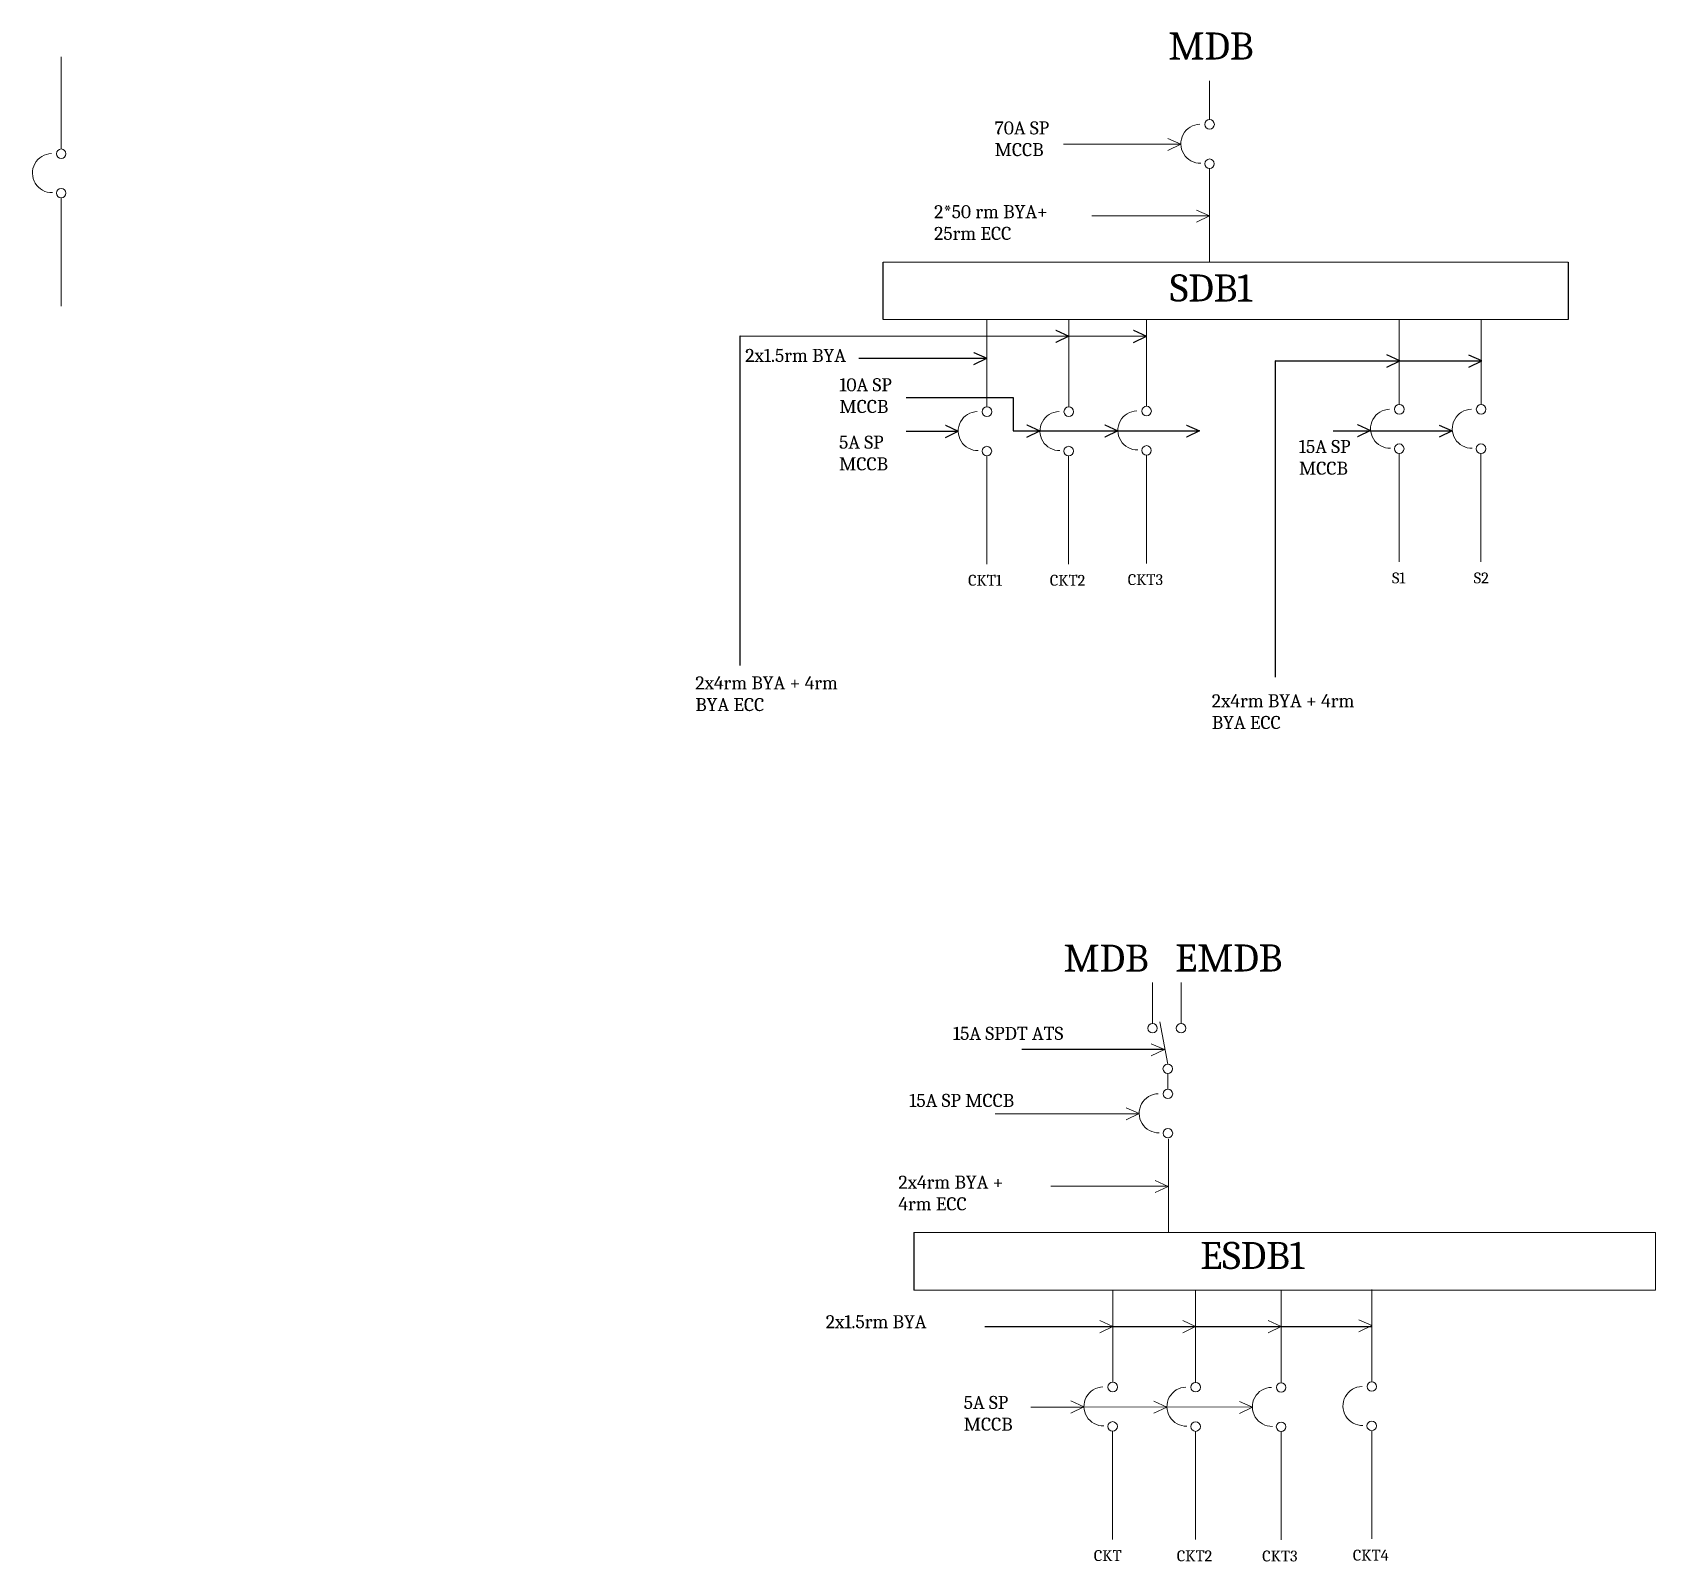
# Model space of a CAD drawing. Header units: inches. Extents: x -9560 to 22259, y -8480 to 5816.
# Drawn here: x 840 to 6826, y -6786 to -1146 of the extents above; entities that cross this region are included whole.
import ezdxf

# ---------------------------------------------------------------- set-up
doc = ezdxf.new("R2010")
doc.units = ezdxf.units.IN
doc.header["$LTSCALE"] = 2
for name, color, linetype, lineweight in [('SBD', 2, 'Continuous', 0), ('switchboard', 2, 'Continuous', 0), ('switchboard_text', 2, 'Continuous', 0)]:
    doc.layers.add(name, color=color, linetype=linetype, lineweight=lineweight)
doc.layers.add('Text', color=1, linetype='Continuous')
doc.styles.get("Standard").update_dxf_attribs({"font": 'Cambria Math.ttf', "height": 10})

msp = doc.modelspace()

# ---------------------------------------------------------------- linework, layer by layer
at = {"layer": 'Defpoints', "lineweight": 25, "ltscale": 10}
msp.add_line((4352.7, -5919), (5779.7, -5919), dxfattribs=at)
at = {"layer": 'SBD'}
for p, q in [((5181.7, -1467.7), (5181.7, -1325)), ((5181.5, -1647.8), (5181.5, -1993.6)), ((4360.7, -2527.6), (4360.7, -2204.4)), ((4662.1, -2527.6), (4662.1, -2204.4)), ((4949.3, -2525.1), (4949.3, -2204.4)), ((5881.4, -2518.8), (5881.4, -2204.4)), ((6182.8, -2518.8), (6182.8, -2204.4)), ((4360.5, -2707.7), (4360.5, -3106.9)), ((4661.9, -2707.7), (4661.9, -3106.9)), ((4949.1, -2705.3), (4949.1, -3104.5)), ((5881.2, -2698.9), (5881.2, -3098.2)), ((6182.6, -2698.9), (6182.6, -3098.2))]:
    msp.add_line(p, q, dxfattribs=at)
at = {"layer": 'SBD', "color": 7}
for p, q in [((5075.7, -1558.7), (5027.8, -1537.1)), ((5075.7, -1558.5), (4642.4, -1558.5)), ((5075.7, -1558.7), (5027.8, -1581.9)), ((5180.9, -1822.8), (4747.6, -1822.8)), ((5180.9, -1823), (5133, -1801.4)), ((5180.9, -1823), (5133, -1846.3)), ((3450.5, -2265.6), (3450.5, -3480.8)), ((4662.7, -2266.2), (4614.8, -2244.6)), ((4662.7, -2266.2), (4614.8, -2289.4)), ((4949, -2266.3), (4901.2, -2244.7)), ((4949, -2266.3), (4901.2, -2289.5)), ((4359.6, -2347.9), (4311.7, -2326.3)), ((4359.6, -2347.9), (3888, -2347.9)), ((4359.6, -2347.9), (4311.7, -2371.1)), ((5424.4, -2362.4), (5424.4, -3523.8)), ((5883.3, -2357.2), (5835.5, -2335.6)), ((5883.3, -2357.2), (5835.5, -2380.5)), ((6185.3, -2357.6), (6137.4, -2336)), ((6185.3, -2357.6), (6137.4, -2380.8)), ((4457.6, -2492.5), (4063, -2492.5)), ((4457.6, -2615.5), (4457.6, -2492.5)), ((4254.7, -2616.6), (4063.2, -2616.6)), ((4255, -2616.7), (4207.2, -2595.1)), ((4255, -2616.7), (4207.2, -2639.9)), ((4555.9, -2615.5), (4508, -2593.9)), ((4555.9, -2615.5), (4508, -2638.7)), ((4843.1, -2615.6), (4795.2, -2594)), ((4843.1, -2615.6), (4795.2, -2638.8)), ((5145, -2615.7), (5097.1, -2594.1)), ((5145, -2615.7), (5097.1, -2638.9)), ((5775, -2615.7), (5638, -2615.7)), ((5774.9, -2614.3), (5727.1, -2592.7)), ((5774.9, -2614.3), (5727.1, -2637.5)), ((5772, -2615.7), (6076.4, -2615.7))]:
    msp.add_line(p, q, dxfattribs=at)
at = {"layer": 'SBD', "lineweight": 25, "ltscale": 10}
for p, q in [((3978.2, -2204.4), (3978.2, -1993.6)), ((6504.2, -1993.6), (6504.2, -2204.4)), ((3450.5, -2265.6), (4949, -2266.3)), ((3450.5, -3480.8), (3450.5, -2265.6)), ((4614.8, -2244.6), (4662.7, -2266.2)), ((4662.7, -2266.2), (4614.8, -2289.4)), ((4901.2, -2244.7), (4949, -2266.3)), ((4901.2, -2289.5), (4949, -2266.3)), ((4311.7, -2326.3), (4359.6, -2347.9)), ((3888, -2347.9), (4359.6, -2347.9)), ((4311.7, -2371.1), (4359.6, -2347.9)), ((4311.7, -2371.1), (4311.7, -2371.1)), ((5424.4, -2362.4), (5424.4, -2357.5)), ((5425.6, -2357.5), (5424.4, -2357.5)), ((5424.4, -3523.8), (5424.4, -2362.4)), ((5425.6, -2357.5), (6185.3, -2357.6)), ((5883.3, -2357.2), (5835.5, -2335.6)), ((5835.5, -2380.5), (5883.3, -2357.2)), ((6185.3, -2357.6), (6137.4, -2336)), ((6137.4, -2380.8), (6185.3, -2357.6)), ((4063, -2492.5), (4457.6, -2492.5)), ((4457.6, -2492.5), (4457.6, -2615.5)), ((4063.2, -2616.6), (4254.7, -2616.6)), ((4207.2, -2595.1), (4255, -2616.7)), ((4207.2, -2639.9), (4255, -2616.7)), ((4457.6, -2615.5), (5145, -2615.7)), ((4508, -2593.9), (4555.9, -2615.5)), ((4508, -2638.7), (4555.9, -2615.5)), ((4795.2, -2594), (4843.1, -2615.6)), ((4843.1, -2615.6), (4795.2, -2638.8)), ((5097.1, -2594.1), (5145, -2615.7)), ((5145, -2615.7), (5097.1, -2638.9)), ((5638, -2615.7), (6076.4, -2615.7)), ((5727.1, -2592.7), (5774.9, -2614.3)), ((5774.9, -2614.3), (5727.1, -2637.5)), ((6028.4, -2594.1), (6076.4, -2615.7)), ((6076.4, -2615.7), (6028.4, -2638.9)), ((4090.7, -5572.8), (4090.7, -5785.1))]:
    msp.add_line(p, q, dxfattribs=at)
at = {"layer": 'SBD'}
for points in [[(3978.2, -1993.6), (6504.2, -1993.6)], [(6504.2, -2204.4), (3978.2, -2204.4)]]:
    msp.add_lwpolyline(points, dxfattribs=at)
for centre in [(5181.7, -1485.2), (5181.5, -1630.4), (4360.7, -2545), (4662.1, -2545), (4949.3, -2542.6), (5881.4, -2536.3), (6182.8, -2536.3), (4360.5, -2690.2), (4661.9, -2690.2), (4949.1, -2687.8), (5881.2, -2681.5), (6182.6, -2681.5)]:
    msp.add_circle(centre, 17.5, dxfattribs=at)
for centre in [(5147.6, -1556.8), (4326.6, -2616.6), (4628, -2616.6), (4915.3, -2614.2), (5847.3, -2607.9), (6148.7, -2607.9)]:
    msp.add_arc(centre, 72, 91.3607, 271.3607, dxfattribs=at)
at = {"layer": 'switchboard'}
for p, q in [((946.4, -1576.1), (946.4, -1235.6)), ((946.2, -1756.2), (946.2, -2155.5)), ((4971.2, -4801.5), (4971.2, -4649.9)), ((5076.3, -4801.5), (5076.3, -4649.9)), ((5027.2, -4950.9), (4997.7, -4795.2)), ((5028.1, -5043.6), (5028.1, -4987.6)), ((5029.8, -5227), (5029.8, -5572.8)), ((4824.3, -6124.8), (4824.3, -5784.2)), ((5130.3, -6125.6), (5130.3, -5785)), ((5445.5, -6126.3), (5445.5, -5785.7)), ((5779.7, -6123.2), (5779.7, -5782.6)), ((4824.1, -6304.9), (4824.1, -6704.1)), ((5130.2, -6305.7), (5130.2, -6704.9)), ((5445.3, -6306.4), (5445.3, -6705.6)), ((5779.5, -6303.3), (5779.5, -6702.5))]:
    msp.add_line(p, q, dxfattribs=at)
at = {"layer": 'switchboard', "color": 7}
for p, q in [((5015.2, -4897.5), (4965.6, -4921.2)), ((5015.2, -4897.5), (4965.9, -4876.3)), ((4917.4, -5134.4), (4391.2, -5134.8)), ((4921.9, -5134), (4874.1, -5112.4)), ((4921.9, -5134), (4874.1, -5157.2)), ((5029.2, -5402.2), (4981.3, -5380.6)), ((5029.1, -5402), (4595.9, -5402)), ((5029.2, -5402.2), (4981.3, -5425.4)), ((4824.3, -5919), (4352.7, -5919)), ((4824.3, -5919), (4776.4, -5897.4)), ((4824.3, -5919), (4776.4, -5942.2)), ((4824.3, -5919), (5445.5, -5919)), ((5130.3, -5919), (5082.5, -5897.4)), ((5130.3, -5919), (5082.5, -5942.2)), ((5445.5, -5919), (5397.6, -5897.4)), ((5445.5, -5919), (5397.6, -5942.2)), ((5779.7, -5915.8), (5731.8, -5894.2)), ((5779.7, -5915.8), (5731.8, -5939)), ((4714.3, -6216.3), (4522.8, -6216.3)), ((4718, -6215.2), (4670.2, -6193.6)), ((4718, -6215.2), (4670.2, -6238.4)), ((4718.3, -6215.5), (5339.5, -6217.1)), ((5024.1, -6216), (4976.2, -6194.4)), ((5024.1, -6216), (4976.2, -6239.2)), ((5339.6, -6217.1), (5291.7, -6195.5)), ((5339.6, -6217.1), (5291.7, -6240.3))]:
    msp.add_line(p, q, dxfattribs=at)
at = {"layer": 'switchboard'}
msp.add_lwpolyline([(4090.7, -5572.8), (6826.3, -5572.8), (6826.3, -5785.1), (4090.7, -5785.1)], dxfattribs=at)
for centre in [(946.4, -1593.6), (946.2, -1738.8), (4971.2, -4819), (5076.3, -4819), (5027.2, -4968.4), (5028.1, -5061), (5028, -5206.2), (4824.3, -6142.2), (5130.3, -6143.1), (5445.5, -6143.8), (5779.7, -6140.6), (4824.1, -6287.4), (5130.2, -6288.3), (5445.3, -6289), (5779.5, -6285.8)]:
    msp.add_circle(centre, 17.5, dxfattribs=at)
for centre in [(912.3, -1665.2), (4994.1, -5132.6), (4790.2, -6213.8), (5096.3, -6214.7), (5411.4, -6215.4), (5745.6, -6212.2)]:
    msp.add_arc(centre, 72, 91.3607, 271.3607, dxfattribs=at)
at = {"layer": 'Text', "color": 7}
msp.add_line((5015.2, -4897.5), (4488.9, -4897.9), dxfattribs=at)

# ---------------------------------------------------------------- texts
at = {"layer": 'SBD', "attachment_point": 1}
for s, insert, char_height, width in [('MDB', (5029.7, -1146.3), 100, 160.225), ('{\\C7;2*50 rm BYA+  25rm ECC}', (4165.7, -1783.3), 48, 531.648), ('SDB1', (5035.2, -2038.7), 100, 160.225), ('{\\C7;2x1.5rm BYA }', (3469.1, -2313.3), 48, 646.17), ('{\\C7;10A SP\\PMCCB}', (3816.2, -2421.7), 48, 432.201), ('{\\C7;5A SP\\PMCCB}', (3815, -2633.4), 48, 432.201), ('{\\C7;15A SP\\PMCCB}', (5511, -2649.4), 48, 432.201), ('CKT1', (4291.1, -3146.8), 40, 160.225), ('CKT2', (4592.5, -3146.8), 40, 160.225), ('CKT3', (4879.8, -3144.4), 40, 160.225), ('   S1', (5814.9, -3138), 40, 160.225), ('   S2', (6116.3, -3138), 40, 160.225), ('{\\C7;2x4rm BYA + 4rm BYA ECC}', (3284.9, -3521.2), 48, 646.17), ('{\\C7;2x4rm BYA + 4rm BYA ECC}', (5189.7, -3587.2), 48, 646.17)]:
    msp.add_mtext(s, dxfattribs=dict(at, insert=insert, char_height=char_height, width=width))
at = {"layer": 'switchboard_text', "attachment_point": 1}
for s, insert, char_height, width in [('MDB', (4643, -4510.4), 100, 160.225), ('EMDB', (5055.1, -4509.8), 100, 160.225), ('{\\C7;15A SPDT ATS}', (4235.4, -4813.8), 48, 432.201), ('{\\C7;15A SP MCCB}', (4074.3, -5061.2), 48, 432.201), ('{\\C7;2x4rm BYA + 4rm ECC}', (4033.9, -5362.5), 48, 511.803), ('ESDB1', (5147.7, -5607.1), 100, 160.225), ('{\\C7;2x1.5rm BYA }', (3766, -5877.3), 48, 646.17), ('{\\C7;5A SP\\PMCCB}', (4274.7, -6175.2), 48, 432.201), ('\\pt120;CKT', (4754.7, -6744), 40, 160.225), ('CKT2', (5060.8, -6744.8), 40, 160.225), ('CKT3', (5375.9, -6745.5), 40, 160.225), ('CKT4', (5710.1, -6742.4), 40, 160.225)]:
    msp.add_mtext(s, dxfattribs=dict(at, insert=insert, char_height=char_height, width=width))
at = {"layer": 'Text', "insert": (4388.9, -1474.4), "char_height": 48, "width": 432.201, "attachment_point": 1}
msp.add_mtext('{\\C7;70A SP\\PMCCB}', dxfattribs=at)

doc.saveas('drawing.dxf')
